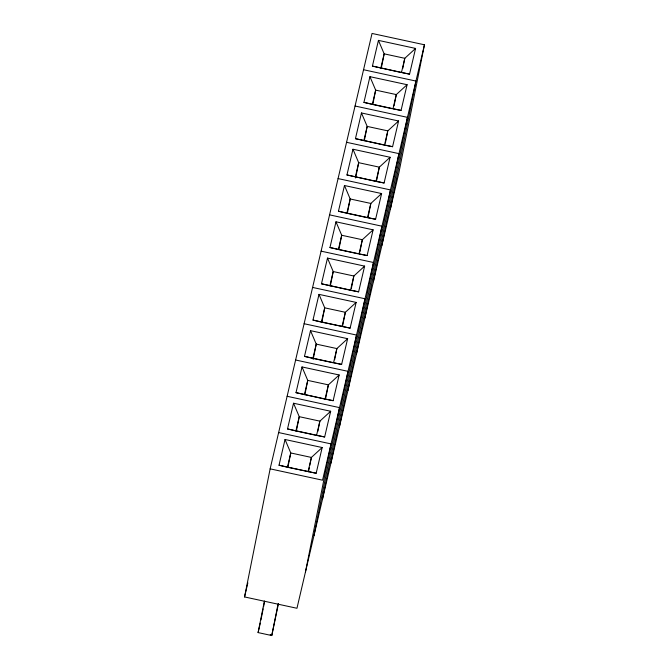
<?xml version="1.0" encoding="UTF-8"?>
<svg xmlns="http://www.w3.org/2000/svg" width="669" height="669" viewBox="0 0 669 669"><rect width="100%" height="100%" fill="white"/><g stroke="black" fill="none" stroke-linecap="round" stroke-linejoin="round"><path stroke-width="1" d="M244.553 596.94L270.142 468.852L372.039 33.45L424.447 44.781L398.858 172.87L296.961 608.272L244.553 596.94L247.856 582.824M287.904 467.238L290.764 452.963L285.036 439.508L322.174 447.536L316.161 473.251L288.398 467.464M296.4 430.953L299.252 416.678L293.524 403.223L330.67 411.259L324.649 436.966L316.546 435.427L319.882 421.144L330.67 411.259M304.888 394.677L307.74 380.393L302.02 366.938L339.158 374.974L333.137 400.689L325.034 399.142L295.999 392.653L302.02 366.938M278.463 603.647L271.765 635.55L258.092 632.59L264.406 600.979M260.918 620.063L263.16 608.849M263.569 606.808L264.589 601.707M313.176 359.412L316.236 344.109L310.508 330.653L347.646 338.69L341.633 364.404L334.542 363.05M321.873 322.107L324.724 307.832L318.996 294.368L356.142 302.405L350.121 328.119L322.366 322.324M330.361 285.822L333.212 271.547L327.492 258.092L364.63 266.12L358.617 291.835L350.506 290.296L321.471 283.798L327.492 258.092M338.857 249.537L341.708 235.262L335.98 221.807L373.118 229.835L367.105 255.55L358.994 254.011L362.339 239.728L373.118 229.835M347.345 213.252L350.196 198.977L344.468 185.522L381.614 193.55L375.593 219.265L368.502 217.918M355.632 177.987L358.684 162.692L352.964 149.237L390.102 157.274L384.09 182.98L375.978 181.441L346.943 174.952L352.964 149.237M364.329 140.691L367.181 126.408L361.452 112.952L398.59 120.989L392.578 146.695L384.474 145.156L355.44 138.667L361.452 112.952M372.817 104.406L375.669 90.123L369.94 76.667L407.087 84.704L401.066 110.418L392.962 108.871L396.307 94.588L407.087 84.704M381.305 68.121L384.165 53.846L378.437 40.383L415.574 48.419L409.562 74.134L402.462 72.779M278.087 603.931L271.765 635.55L270.217 634.563M308.543 471.704L309.354 467.623M309.764 465.582L311.394 457.429L322.174 447.536M317.85 431.338L319.882 421.144L299.252 416.678L295.907 430.961L287.511 428.938L293.524 403.223M325.728 398.114L328.379 384.859L339.158 374.974M334.625 359.788L336.867 348.574L347.646 338.69M342.503 326.564L345.355 312.289L356.142 302.405M351.401 288.247L353.851 276.004L364.63 266.12M359.897 251.962L362.339 239.728L341.708 235.262L338.363 249.545L329.959 247.522L335.98 221.807M367.975 217.718L370.835 203.443L381.614 193.55M376.672 180.413L379.323 167.158L390.102 157.274M385.369 143.107L387.61 131.893M394.066 105.802L396.307 94.588L375.669 90.123L372.324 104.414L363.928 102.382L369.94 76.667M402.755 68.506L404.795 58.303L415.574 48.419M305.457 571.987L331.046 443.907L278.639 432.567M313.945 535.702L339.534 407.622L287.126 396.291M322.433 499.425L348.031 371.337L295.623 360.006M330.929 463.14L356.518 335.052L304.111 323.721M339.417 426.855L365.015 298.767L312.599 287.436M347.905 390.571L373.503 262.491L321.095 251.151M356.401 354.286L381.991 226.206L329.583 214.866M364.889 318.001L390.487 189.921L338.071 178.581M373.377 281.716L398.975 153.636L346.567 142.305M381.874 245.439L407.463 117.351L355.055 106.02M390.362 209.154L415.959 81.066L363.543 69.735M308.049 471.712L311.394 457.429L290.764 452.963L287.419 467.246L279.015 465.223L285.036 439.508M311.955 358.174L304.487 356.368L310.508 330.653M342.018 326.572L345.355 312.289L324.724 307.832L321.379 322.115L312.983 320.083L318.996 294.368M345.923 213.035L338.455 211.237L344.468 185.522M380.82 68.129L384.165 53.846L404.795 58.303L401.45 72.587L372.416 66.097L378.437 40.383M304.403 394.685L307.74 380.393L328.379 384.859L325.034 399.142M329.876 285.83L333.212 271.547L353.851 276.004L350.506 290.296M355.348 176.976L358.684 162.692L379.323 167.158L375.978 181.441M363.836 140.699L367.181 126.408L387.811 130.873L398.59 120.989M258.092 632.59L260.308 623.123M384.474 145.156L387.811 130.873M424.447 44.781L322.558 480.191L270.142 468.852M372.416 66.097L409.562 74.134M363.928 102.382L401.066 110.418M372.324 104.414L391.975 108.662M355.44 138.667L392.578 146.695M346.943 174.952L384.09 182.98M338.455 211.237L375.593 219.265M329.959 247.522L367.105 255.55M338.363 249.545L358.015 253.794M321.471 283.798L358.617 291.835M312.983 320.083L350.121 328.119M304.487 356.368L341.633 364.404M295.999 392.653L333.137 400.689M287.511 428.938L324.649 436.966M295.907 430.961L315.559 435.218M279.015 465.223L316.161 473.251M316.236 344.109L312.891 358.4L333.522 362.857L336.867 348.574L316.236 344.109M350.196 198.977L346.851 213.26L367.49 217.726L370.835 203.443L350.196 198.977"/></g></svg>
